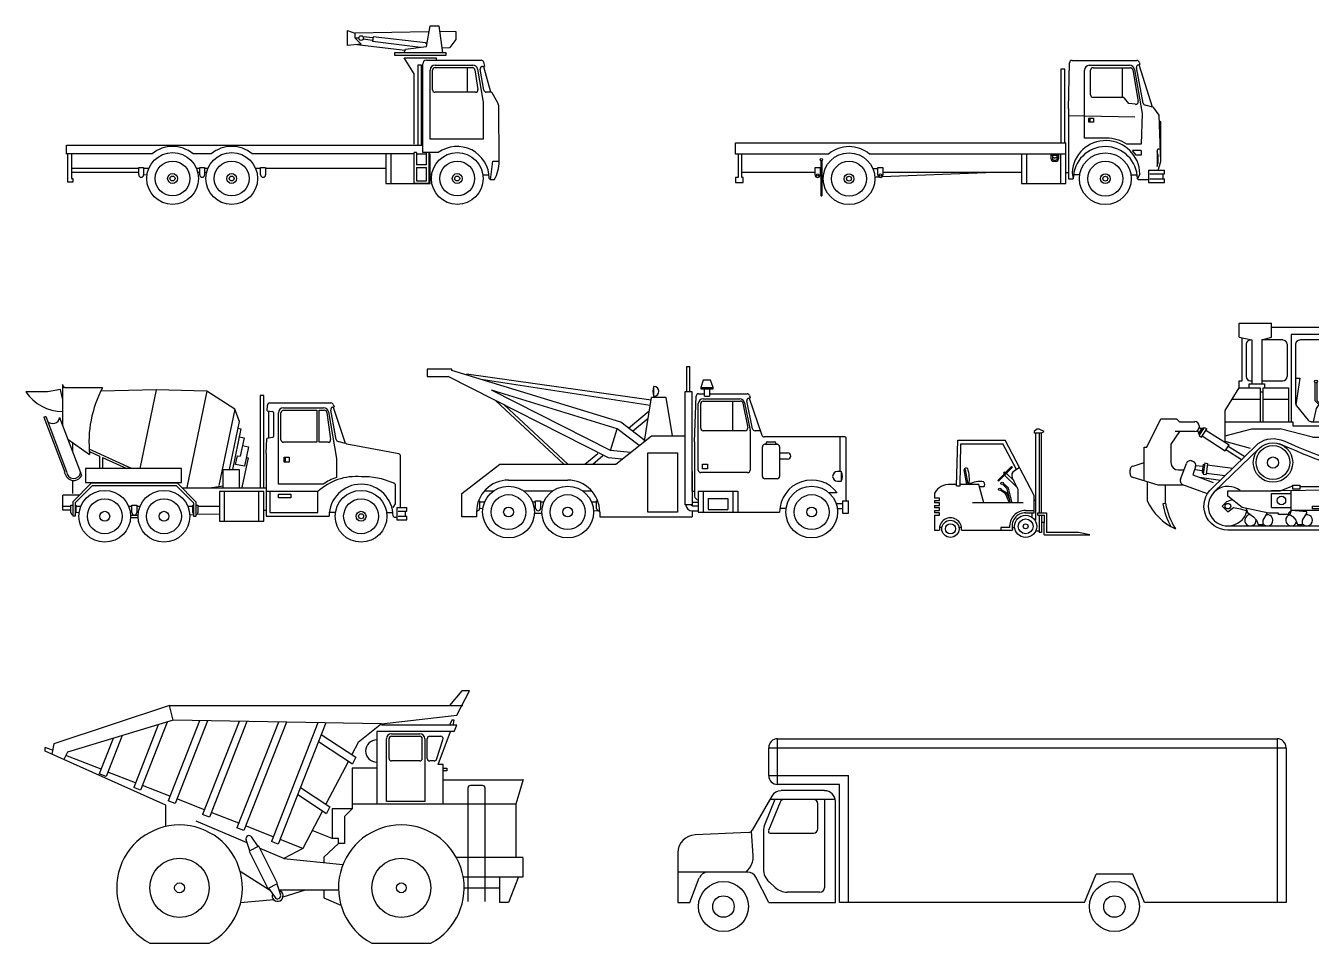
# Model space of a CAD drawing. Header units: millimetres. Extents: x -5138 to 35574, y -20000 to 6964.
# Drawn here: x -5138 to 15726, y -20000 to -5107 of the extents above; entities that cross this region are included whole.
import ezdxf

# ---------------------------------------------------------------- set-up
doc = ezdxf.new("R2010")
doc.units = ezdxf.units.MM

# ---------------------------------------------------------------- blocks, each defined once
blk = doc.blocks.new('xetai13')
at = {"color": 0, "linetype": 'ByBlock'}
for p, q in [((4580, 4100), (4380, 3860)), ((4500, 3700), (4709, 4100)), ((4709, 4100), (4580, 4100)), ((-160, 3860), (-2040, 3240)), ((-160, 3860), (4600, 3860)), ((-103, 3620), (-160, 3860)), ((-103, 3620), (-1820, 3100)), ((-344, 3547), (-743, 2530)), ((-198, 3591), (-631, 2486)), ((326, 3612), (-185, 2311)), ((3280, 3560), (-103, 3620)), ((454, 3610), (-73, 2267)), ((966, 3601), (374, 2092)), ((1094, 3599), (486, 2048)), ((1606, 3590), (932, 1873)), ((1734, 3587), (1044, 1829)), ((2246, 3578), (1491, 1654)), ((2374, 3576), (1603, 1610)), ((3280, 3560), (2900, 3260)), ((3280, 3560), (4500, 3700)), ((4420, 3620), (4380, 3540)), ((4460, 3620), (4420, 3620)), ((4440, 3540), (4460, 3620)), ((-929, 3370), (-1190, 2706)), ((2301, 3390), (2864, 3019)), ((4460, 3440), (3200, 3440)), ((3200, 3440), (3200, 2260)), ((4500, 3540), (3280, 3540)), ((3440, 3400), (3900, 3400)), ((3440, 3360), (3900, 3360)), ((4060, 3360), (4239, 3360)), ((4200, 2900), (4400, 3440)), ((4460, 3440), (4500, 3540)), ((-2180, 3120), (-2180, 3180)), ((-2061, 3133), (-2180, 3180)), ((-2040, 3240), (-2074, 3072)), ((-1076, 3325), (-1302, 2749)), ((2256, 3276), (2808, 2912)), ((2900, 3260), (2797, 3063)), ((3360, 2300), (3360, 3320)), ((3400, 3000), (3400, 3320)), ((3940, 3000), (3940, 3320)), ((3980, 3320), (3980, 2300)), ((4020, 3000), (4020, 3320)), ((4171, 2984), (4275, 3304)), ((-220, 2240), (-2180, 3120)), ((-1820, 3100), (-1878, 2984)), ((-1272, 2824), (-1846, 3049)), ((2741, 2956), (2375, 2257)), ((2864, 3019), (2808, 2912)), ((3900, 2960), (3440, 2960)), ((4134, 2960), (4060, 2960)), ((-1190, 2706), (-1302, 2749)), ((-714, 2605), (-1161, 2780)), ((3200, 2840), (2800, 2840)), ((2800, 2840), (2800, 2180)), ((4280, 2900), (4200, 2900)), ((4280, 2260), (4280, 2900)), ((4280, 2840), (4340, 2840)), ((4340, 2800), (4280, 2800)), ((4340, 2840), (4340, 2800)), ((-631, 2486), (-743, 2530)), ((-155, 2386), (-602, 2561)), ((1963, 2529), (2442, 2213)), ((5580, 2650), (4280, 2650)), ((4680, 2520), (4680, 680)), ((4920, 2560), (4720, 2560)), ((4960, 680), (4960, 2520)), ((5580, 2660), (5460, 2260)), ((-73, 2267), (-185, 2311)), ((403, 2167), (-44, 2342)), ((1919, 2415), (2387, 2106)), ((3980, 2300), (3360, 2300)), ((-220, 1896), (-220, 2240)), ((486, 2048), (374, 2092)), ((962, 1947), (515, 2123)), ((2319, 2150), (2000, 1540)), ((2442, 2213), (2387, 2106)), ((2800, 2180), (2480, 2180)), ((2480, 2180), (2480, 1700)), ((2800, 2180), (2680, 2060)), ((5460, 2260), (2820, 2260)), ((5460, 2260), (5460, 1400)), ((1098, 1629), (271, 1980)), ((1520, 1728), (1073, 1904)), ((2680, 2060), (2680, 1620)), ((1044, 1829), (932, 1873)), ((1141, 1501), (1081, 1679)), ((1278, 1570), (1171, 1725)), ((2000, 1540), (1632, 1684)), ((2480, 1700), (2153, 1833)), ((2580, 1700), (2480, 1700)), ((2580, 1620), (2580, 1700)), ((1289, 1576), (1129, 1496)), ((1129, 1496), (1432, 891)), ((1592, 971), (1289, 1576)), ((1693, 1376), (1307, 1540)), ((1603, 1610), (1491, 1654)), ((2000, 1540), (1693, 1376)), ((2580, 1620), (2340, 1400)), ((2680, 1620), (2580, 1620)), ((1693, 1376), (2653, 1278)), ((2340, 1400), (2340, 1310)), ((4489, 1400), (5580, 1400)), ((5580, 1080), (5580, 1380)), ((1460, 860), (985, 1164)), ((4604, 1080), (5580, 1080)), ((5200, 660), (5200, 1080)), ((5500, 1080), (5340, 660)), ((1432, 891), (1592, 971)), ((1443, 896), (1550, 742)), ((1468, 860), (1460, 860)), ((1580, 965), (1640, 787)), ((2581, 860), (1615, 860)), ((2040, 860), (1678, 749)), ((2340, 860), (2340, 740)), ((4620, 900), (5200, 900)), ((1532, 704), (990, 654)), ((2340, 740), (2620, 617)), ((5340, 660), (5200, 660)), ((-480, 0), (480, 0)), ((3120, 0), (4080, 0))]:
    blk.add_line(p, q, dxfattribs=at)
for centre, radius in [((0, 900), 480), ((3600, 900), 480), ((0, 900), 80), ((3600, 900), 80)]:
    blk.add_circle(centre, radius, dxfattribs=at)
for centre, radius, start, end in [((3440, 3320), 80, 90, 180), ((3440, 3320), 40, 90, 180), ((3900, 3320), 80, 0, 90), ((3900, 3320), 40, 0, 90), ((4060, 3320), 40, 90, 180), ((4239, 3320), 40, 336.5014, 90), ((3200, 3120), 180, 90, 270), ((3440, 3000), 40, 180, 270), ((3900, 3000), 40, 270, 0), ((4060, 3000), 40, 180, 270), ((4134, 3000), 40, 270, 336.5014), ((4720, 2520), 40, 90, 180), ((4920, 2520), 40, 0, 90), ((0, 900), 1020, 298.0725, 241.9275), ((3600, 900), 1020, 298.0725, 241.9275), ((1129, 1696), 51.1, 34.5385, 198.5916), ((1592, 771), 89.4, 159.3884, 73.7417), ((1592, 771), 51.1, 214.5385, 18.5916)]:
    blk.add_arc(centre, radius, start, end, dxfattribs=at)
blk = doc.blocks.new('xetai15')
at = {"color": 0, "linetype": 'ByBlock'}
for p, q in [((1035, 3109), (1035, 3337)), ((1035, 3337), (1561, 3337)), ((1561, 3109), (1561, 3337)), ((1561, 3269), (2635, 3269)), ((1881, 3154), (1881, 1737)), ((2544, 3154), (1881, 3154)), ((2612, 3154), (2612, 1669)), ((2612, 3154), (2635, 3154)), ((2635, 3154), (2635, 3269)), ((1035, 3109), (1241, 3063)), ((1081, 2400), (1081, 3086)), ((1149, 2994), (1149, 2469)), ((1241, 3063), (1241, 2354)), ((1401, 3063), (1561, 3109)), ((1401, 3063), (1401, 2354)), ((1744, 3063), (1401, 3063)), ((1812, 2994), (1812, 2469)), ((1949, 2994), (1949, 2036)), ((2429, 3063), (2018, 3063)), ((2498, 2994), (2498, 1806)), ((3572, 3109), (3458, 3109)), ((3458, 3109), (3458, 2419)), ((3572, 2412), (3572, 3109)), ((4168, 3076), (4326, 3100)), ((4178, 3008), (4168, 3076)), ((4178, 3008), (4337, 3032)), ((4187, 3102), (4300, 3119)), ((4191, 3079), (4187, 3102)), ((4282, 2476), (4201, 3012)), ((4304, 3096), (4300, 3119)), ((4395, 2493), (4314, 3029)), ((4337, 3032), (4326, 3100)), ((3092, 2514), (3252, 2583)), ((3092, 2491), (3092, 2514)), ((3412, 2514), (3252, 2583)), ((3412, 2491), (3412, 2514)), ((4098, 2336), (4121, 2514)), ((4121, 2514), (4258, 2514)), ((4258, 2514), (4275, 2475)), ((1035, 2286), (1035, 2400)), ((1035, 2400), (1081, 2400)), ((1195, 2286), (1195, 2354)), ((1195, 2354), (1446, 2354)), ((1218, 2400), (1241, 2400)), ((1401, 2400), (1744, 2400)), ((1446, 2354), (1446, 2286)), ((1949, 2446), (2018, 2446)), ((2018, 2446), (1955, 2008)), ((2271, 2074), (2271, 2371)), ((2294, 2371), (2294, 2083)), ((2438, 2469), (2392, 2423)), ((2392, 2423), (2392, 2171)), ((2498, 2469), (2438, 2469)), ((2612, 2469), (3778, 2400)), ((3092, 2491), (3412, 2491)), ((3138, 2438), (3138, 2491)), ((3366, 2424), (3366, 2491)), ((3778, 2400), (4224, 2311)), ((3778, 2400), (3778, 913)), ((3904, 2251), (4213, 2298)), ((4212, 2309), (4283, 2320)), ((4212, 2309), (4224, 2218)), ((4260, 2473), (4418, 2497)), ((4283, 2320), (4260, 2473)), ((4455, 2253), (4418, 2497)), ((806, 1920), (1035, 2286)), ((921, 2103), (1378, 2103)), ((1035, 2286), (1378, 2286)), ((1378, 2286), (1378, 1737)), ((1424, 2217), (1378, 2217)), ((1424, 1737), (1424, 2286)), ((1424, 2286), (1835, 2286)), ((1424, 2103), (1835, 2103)), ((1835, 2286), (1835, 1737)), ((2385, 2106), (2284, 1952)), ((2385, 2106), (2498, 2076)), ((2392, 2171), (2498, 2126)), ((2612, 2217), (3778, 2217)), ((2658, 1669), (2658, 2217)), ((3069, 2217), (3229, 2034)), ((3161, 2126), (3115, 2034)), ((3138, 2217), (3252, 2080)), ((3344, 2217), (3298, 2080)), ((3435, 2217), (3435, 2034)), ((3595, 2034), (3595, 2217)), ((3664, 2171), (3778, 2171)), ((3664, 2034), (3664, 2171)), ((3850, 2266), (4025, 2292)), ((3850, 2266), (3864, 2152)), ((3864, 2152), (4039, 2179)), ((3915, 2183), (4222, 2229)), ((4025, 2292), (4028, 2269)), ((4036, 2201), (4039, 2179)), ((4224, 2218), (4455, 2253)), ((4246, 2222), (4370, 1247)), ((4401, 1691), (4319, 2233)), ((4514, 1708), (4432, 2250)), ((806, 1417), (806, 1920)), ((1965, 1992), (2157, 1762)), ((2284, 1952), (2234, 1737)), ((2327, 2018), (2271, 2074)), ((2294, 2083), (2341, 2039)), ((2886, 2057), (2658, 1966)), ((3024, 2057), (2886, 2057)), ((2955, 1943), (3001, 2034)), ((2955, 1829), (2955, 1943)), ((3001, 2034), (3709, 2034)), ((3024, 2034), (3024, 2057)), ((3252, 2080), (3435, 2080)), ((3709, 2034), (3664, 1943)), ((3664, 1943), (3664, 1646)), ((-462, 1326), (-234, 1783)), ((-234, 1783), (18, 1783)), ((18, 1783), (64, 1737)), ((64, 1737), (315, 1737)), ((806, 1737), (1904, 1737)), ((1904, 1737), (1904, 1669)), ((2210, 1737), (2429, 1737)), ((2795, 1600), (2795, 1829)), ((2795, 1829), (2955, 1829)), ((2955, 1829), (2955, 1600)), ((4379, 1687), (4537, 1711)), ((4389, 1619), (4379, 1687)), ((4547, 1643), (4537, 1711)), ((64, 1577), (-74, 1371)), ((315, 1577), (-5, 1577)), ((350, 1587), (389, 1561)), ((377, 1542), (439, 1638)), ((377, 1542), (396, 1530)), ((383, 1647), (426, 1619)), ((384, 1669), (384, 1646)), ((384, 1511), (470, 1645)), ((384, 1511), (422, 1486)), ((422, 1486), (509, 1621)), ((435, 1505), (809, 1265)), ((439, 1638), (458, 1626)), ((470, 1645), (509, 1621)), ((496, 1601), (871, 1362)), ((806, 1510), (1241, 1623)), ((1241, 1623), (1698, 1623)), ((2224, 1486), (1698, 1623)), ((1904, 1669), (2704, 1669)), ((2224, 1486), (2704, 1486)), ((2658, 1486), (2658, 1074)), ((2704, 1486), (2704, 1669)), ((2795, 1646), (2704, 1646)), ((2704, 1531), (3778, 1531)), ((2955, 1600), (2795, 1600)), ((3664, 1646), (2955, 1646)), ((3664, 1531), (3664, 1646)), ((4389, 1619), (4547, 1643)), ((4418, 1578), (4411, 1623)), ((4418, 1578), (4531, 1595)), ((4489, 1262), (4441, 1581)), ((4563, 1231), (4509, 1591)), ((4531, 1595), (4524, 1640)), ((4784, 1417), (4944, 1509)), ((4921, 1440), (5058, 1463)), ((4944, 1509), (5035, 1509)), ((4998, 1453), (5035, 1509)), ((5149, 617), (5058, 1463)), ((-508, 777), (-508, 1326)), ((-508, 1326), (-462, 1326)), ((-74, 1371), (-74, 1074)), ((1366, 1309), (625, 591)), ((1218, 1303), (806, 1417)), ((809, 1265), (871, 1362)), ((821, 1285), (1075, 1122)), ((858, 1342), (1126, 1171)), ((1745, 1358), (1682, 1379)), ((2909, 1280), (2909, 1417)), ((2909, 1417), (3686, 1417)), ((3686, 1074), (2909, 1280)), ((3686, 1417), (3686, 1074)), ((4476, 1293), (4351, 1238)), ((4556, 1053), (4455, 1284)), ((4576, 1063), (4476, 1293)), ((4687, 1285), (4512, 1209)), ((4682, 1306), (4690, 1266)), ((4761, 1097), (4690, 1266)), ((4738, 549), (4784, 1417)), ((4738, 1387), (4784, 1394)), ((4784, 1417), (4921, 1417)), ((4829, 571), (4921, 1440)), ((-688, 1017), (-508, 1074)), ((83, 802), (178, 1060)), ((266, 1100), (288, 1092)), ((450, 1047), (433, 911)), ((450, 1047), (473, 1044)), ((476, 1067), (452, 885)), ((476, 1067), (521, 1061)), ((521, 1061), (498, 880)), ((4369, 1197), (4008, 1039)), ((4433, 1050), (4072, 892)), ((4452, 1008), (4351, 1238)), ((4576, 1063), (4452, 1008)), ((4709, 1221), (4540, 1146)), ((4617, 878), (4574, 1161)), ((-736, 896), (-736, 952)), ((46, 954), (139, 954)), ((328, 1004), (281, 875)), ((281, 875), (613, 752)), ((319, 960), (437, 945)), ((328, 1028), (446, 1013)), ((433, 911), (455, 908)), ((452, 885), (498, 880)), ((501, 902), (808, 863)), ((518, 1038), (934, 985)), ((4017, 1018), (3573, 823)), ((4063, 913), (3635, 726)), ((4072, 892), (4008, 1039)), ((4349, 846), (4329, 701)), ((4601, 846), (4349, 846)), ((4395, 1033), (4395, 846)), ((4552, 846), (4523, 1039)), ((4624, 891), (4601, 846)), ((4669, 891), (4624, 891)), ((4646, 640), (4669, 891)), ((-279, 709), (-687, 830)), ((-457, 762), (-457, 455)), ((139, 709), (-279, 709)), ((-160, 411), (-160, 709)), ((520, 567), (123, 714)), ((392, 834), (733, 790)), ((4036, 636), (1561, 616)), ((1698, 617), (1881, 686)), ((1904, 686), (1881, 686)), ((1904, 640), (1904, 709)), ((1904, 709), (2018, 709)), ((2018, 640), (1904, 640)), ((2018, 709), (2018, 640)), ((2018, 686), (2818, 686)), ((3418, 743), (2812, 625)), ((2818, 686), (2864, 709)), ((2864, 709), (2978, 709)), ((2978, 709), (3001, 731)), ((3001, 731), (3115, 709)), ((3115, 709), (3115, 684)), ((3515, 798), (3415, 754)), ((3461, 650), (3415, 754)), ((3570, 697), (3461, 650)), ((3515, 798), (3557, 796)), ((3557, 796), (3573, 823)), ((3570, 697), (3590, 726)), ((3590, 726), (3635, 726)), ((4329, 701), (4036, 636)), ((829, 434), (761, 366)), ((924, 468), (829, 434)), ((852, 617), (1698, 617)), ((852, 526), (852, 617)), ((1081, 343), (852, 526)), ((1561, 343), (1561, 571)), ((1561, 571), (1881, 571)), ((1881, 297), (1881, 617)), ((4509, 549), (4509, 617)), ((4509, 617), (4738, 617)), ((4646, 549), (4509, 549)), ((5149, 617), (4646, 543)), ((4646, 366), (4646, 543)), ((5241, 343), (5149, 617)), ((-160, 411), (-205, 403)), ((761, 366), (852, 274)), ((852, 274), (944, 343)), ((944, 343), (1058, 320)), ((1058, 320), (1159, 290)), ((1515, 251), (1081, 343)), ((1146, 329), (1169, 263)), ((1169, 263), (1269, 193)), ((1424, 137), (1495, 256)), ((1675, 251), (1515, 251)), ((1561, 343), (1881, 343)), ((1675, 229), (1675, 251)), ((1835, 229), (1675, 229)), ((1881, 297), (1835, 251)), ((1835, 251), (1835, 229)), ((1881, 297), (1858, 229)), ((1858, 229), (1909, 193)), ((2841, 297), (1881, 297)), ((2132, 274), (1881, 297)), ((4624, 297), (1881, 297)), ((2064, 137), (2132, 251)), ((2132, 251), (2132, 274)), ((2224, 320), (2224, 366)), ((2224, 366), (2864, 366)), ((2864, 320), (2224, 320)), ((2498, 274), (2749, 297)), ((2498, 251), (2498, 274)), ((2566, 137), (2498, 251)), ((2772, 229), (2721, 193)), ((2749, 297), (2772, 229)), ((2909, 251), (2841, 297)), ((2864, 366), (2864, 320)), ((2978, 251), (2909, 251)), ((3001, 274), (2978, 251)), ((3046, 274), (3001, 274)), ((3064, 297), (3046, 274)), ((3092, 274), (3182, 282)), ((3092, 251), (3092, 274)), ((3161, 137), (3092, 251)), ((3184, 274), (3179, 297)), ((3549, 274), (3184, 274)), ((3416, 263), (3316, 193)), ((3419, 274), (3416, 263)), ((3568, 297), (3549, 274)), ((4532, 297), (4532, 366)), ((4532, 366), (4646, 366)), ((5195, 343), (4624, 297)), ((4738, 267), (4738, 297)), ((5195, 114), (4738, 267)), ((5332, 137), (5195, 343)), ((5195, 343), (5241, 343)), ((852, 46), (3732, 46)), ((1269, 193), (1314, 139)), ((1314, 139), (1341, 69)), ((1341, 69), (1424, 69)), ((1424, 69), (1424, 137)), ((1909, 193), (1954, 139)), ((1954, 139), (1981, 69)), ((1981, 69), (2064, 69)), ((2064, 69), (2064, 137)), ((2566, 69), (2566, 137)), ((2649, 69), (2566, 69)), ((2676, 139), (2649, 69)), ((2721, 193), (2676, 139)), ((3161, 69), (3161, 137)), ((3244, 69), (3161, 69)), ((3270, 139), (3244, 69)), ((3316, 193), (3270, 139)), ((5195, 114), (5332, 137)), ((5241, 69), (5195, 114)), ((5401, 69), (5241, 69)), ((5401, 69), (5332, 137))]:
    blk.add_line(p, q, dxfattribs=at)
for points in [[(3709, -22, 0.000119), (852, -23, -0.698812), (601, 662), (1303, 1343, -0.293467), (1711, 1441), (1774, 1421, 0.049894), (3565, 810)], [(3739, 771, 0.000376), (3753, 768), (3848, 736, -0.124884), (4011, 636, 0.000119)], [(4115, 297, -0.379984), (3709, -22, 0.000119)]]:
    blk.add_lwpolyline(points, format="xyb", dxfattribs=at)
for centre, radius in [((2281, 2390), 22.9), ((4347, 2426), 38.5), ((1584, 1074), 320), ((1584, 1074), 274), ((1584, 1074), 91.4), ((3504, 731), 45.7), ((1721, 457), 68.6), ((852, 366), 45.7)]:
    blk.add_circle(centre, radius, dxfattribs=at)
for centre, radius, start, end in [((1218, 2994), 68.6, 90, 180), ((1744, 2994), 68.6, 0, 90), ((2018, 2994), 68.6, 90, 180), ((2429, 2994), 68.6, 0, 90), ((1218, 2469), 68.6, 180, 270), ((1744, 2469), 68.6, 270, 0), ((3910, 2217), 34.3, 98.6175, 188.6175), ((3910, 2217), 34.3, 188.6175, 278.6175), ((2018, 2036), 68.6, 180, 219.8056), ((315, 1669), 68.6, 0, 90), ((2210, 1806), 68.6, 219.8056, 270), ((2429, 1806), 68.6, 270, 0), ((315, 1646), 68.6, 270, 0), ((5723, 10068), 9575, 245.4573, 256.2437), ((4750, 1319), 68.6, 99.4623, 191.3099), ((46, 1074), 120, 180, 270), ((243, 1036), 68.6, 69.6236, 159.6236), ((264, 1028), 68.6, 339.6236, 69.6236), ((-668, 952), 68.6, 107.4689, 180), ((-668, 896), 68.6, 180, 253.398), ((147, 779), 68.6, 159.6236, 249.6236), ((852, 366), 320, 51.7868, 345.2401), ((358, 817), 892, 203.9472, 246.3479), ((1007, 629), 1233, 190.5374, 208.6768), ((1007, 629), 1187, 190.5374, 211.9636), ((1218, 137), 91.4, 89.7296, 5.1808), ((1492, 137), 91.4, 221.4096, 99.0611), ((1881, 137), 91.4, 102.2825, 340.1164), ((2132, 137), 91.4, 221.4096, 99.0611), ((2498, 137), 91.4, 80.9389, 318.5904), ((2772, 137), 91.4, 174.8192, 90.2704), ((3092, 137), 91.4, 80.9389, 318.5904), ((3366, 137), 91.4, 174.8192, 90.2704), ((3732, 366), 320, 196.6015, 347.6281)]:
    blk.add_arc(centre, radius, start, end, dxfattribs=at)
blk = doc.blocks.new('xetai12')
at = {"color": 0, "linetype": 'ByBlock'}
for p, q in [((-860, 1720), (-900, 1680)), ((-900, 1680), (-900, 1660)), ((-820, 1720), (-860, 1720)), ((-740, 1680), (-820, 1720)), ((-780, 1660), (-740, 1680)), ((-2164, 800), (-2140, 1540)), ((-2140, 1540), (-1374, 1540)), ((-2103, 800), (-2091, 1480)), ((-2091, 1480), (-1410, 1480)), ((-1190, 1062), (-1410, 1480)), ((-900, 640), (-1374, 1540)), ((-900, 1660), (-780, 1660)), ((-880, 1660), (-880, 240)), ((-820, 1660), (-820, 360)), ((-780, 360), (-780, 1660)), ((-2040, 1060), (-2000, 820)), ((-2020, 1063), (-1980, 823)), ((-1493, 887), (-1267, 1113)), ((-1253, 1099), (-1479, 873)), ((-1267, 1113), (-1253, 1099)), ((-1139, 1093), (-1228, 1038)), ((-1479, 873), (-1493, 887)), ((-1380, 972), (-1172, 763)), ((-1228, 877), (-1352, 1000)), ((-1160, 740), (-1257, 934)), ((-2520, 680), (-2520, 600)), ((-2160, 820), (-2260, 820)), ((-2164, 800), (-2103, 800)), ((-1800, 820), (-2099, 820)), ((-1720, 520), (-1800, 820)), ((-1720, 780), (-1780, 780)), ((-1364, 667), (-1445, 725)), ((-1347, 680), (-1437, 734)), ((-1338, 750), (-1409, 821)), ((-1320, 760), (-1399, 828)), ((-1304, 520), (-1364, 667)), ((-1298, 568), (-1347, 680)), ((-1288, 520), (-1338, 750)), ((-1260, 520), (-1320, 760)), ((-1160, 520), (-1160, 740)), ((-900, 360), (-900, 640)), ((-2440, 600), (-2520, 600)), ((-2520, 560), (-2440, 560)), ((-2520, 560), (-2520, 520)), ((-2440, 520), (-2520, 520)), ((-2520, 480), (-2440, 480)), ((-2520, 480), (-2520, 440)), ((-2440, 440), (-2520, 440)), ((-2440, 560), (-2440, 600)), ((-2440, 480), (-2440, 520)), ((-2440, 400), (-2440, 440)), ((-1080, 520), (-1900, 520)), ((-880, 560), (-900, 560)), ((-2520, 400), (-2440, 400)), ((-2520, 400), (-2520, 360)), ((-2440, 360), (-2520, 360)), ((-2520, 320), (-2440, 320)), ((-2520, 320), (-2520, 80)), ((-2440, 320), (-2440, 360)), ((-1040, 400), (-900, 400)), ((-1040, 360), (-900, 360)), ((-940, 360), (-940, 300)), ((-840, 360), (-700, 360)), ((-840, 320), (-840, 360)), ((-840, 320), (-740, 320)), ((-820, 320), (-820, 40)), ((-780, 320), (-780, 40)), ((-740, 320), (-740, 200)), ((-700, 360), (-700, 40)), ((-2520, 80), (-2439, 80)), ((-2399, 120), (-2439, 120)), ((-2081, 120), (-2121, 120)), ((-2081, 80), (-1252, 80)), ((-1299, 120), (-1440, 120)), ((-1440, 120), (-1440, 80)), ((-1251, 120), (-1220, 120)), ((-820, 60), (-860, 60)), ((-780, 40), (-820, 40)), ((-740, 200), (-780, 200)), ((-740, 0), (-740, 200)), ((-740, 0), (0, 0)), ((-180, 40), (-700, 40)), ((0, 0), (-180, 40))]:
    blk.add_line(p, q, dxfattribs=at)
for centre, radius in [((-1420, 840), 20), ((-1459, 742), 20), ((-2260, 100), 140), ((-1040, 140), 180), ((-1040, 140), 120), ((-2260, 100), 82.5), ((-1040, 140), 40)]:
    blk.add_circle(centre, radius, dxfattribs=at)
for centre, radius, start, end in [((-2000, 1040), 44.7, 63.4349, 153.4349), ((-2490, 910), 538, 350.3625, 18.4349), ((-1790, 540), 328, 77.6609, 121.2637), ((-1750, 820), 50, 306.8699, 53.1301), ((-1380, 1000), 20, 45, 225), ((-1185, 970), 80, 122.0054, 206.5651), ((-2278, 542), 278, 86.237, 150.3645), ((-2260, 100), 180, 353.6206, 186.3794), ((-1040, 140), 260, 90, 184.4117), ((-1040, 140), 220, 90, 195.8266)]:
    blk.add_arc(centre, radius, start, end, dxfattribs=at)
blk = doc.blocks.new('xetai11')
at = {"color": 0, "linetype": 'ByBlock'}
for p, q in [((-909, 2740), (-1309, 2740)), ((-909, 2720), (-909, 2740)), ((1831, 1880), (-909, 2720)), ((2901, 2780), (2951, 2780)), ((2901, 2780), (2901, 2370)), ((2951, 2370), (2951, 2780)), ((-1309, 2620), (-969, 2620)), ((1631, 1300), (-969, 2620)), ((2324, 2235), (-674, 2659)), ((2310, 2150), (-431, 2573)), ((3171, 2560), (3131, 2440)), ((3291, 2560), (3171, 2560)), ((3331, 2440), (3291, 2560)), ((1665, 1417), (-265, 2397)), ((1775, 1771), (-265, 2397)), ((2371, 2300), (2371, 2460)), ((2871, 2370), (2871, 540)), ((2991, 2370), (2871, 2370)), ((2991, 760), (2991, 2370)), ((3031, 1560), (3056, 2301)), ((3096, 2340), (3191, 2340)), ((3131, 2440), (3331, 2440)), ((3131, 2440), (3131, 2420)), ((3131, 2420), (3331, 2420)), ((3191, 2300), (3191, 2420)), ((3191, 2300), (3271, 2300)), ((3271, 2420), (3271, 2300)), ((3271, 2340), (3882, 2340)), ((3331, 2420), (3331, 2440)), ((3920, 2312), (3932, 2276)), ((-203, 2231), (911, 1200)), ((971, 1200), (-59, 2158)), ((2216, 1569), (2331, 2280)), ((2571, 2280), (2331, 2280)), ((2671, 1660), (2571, 2280)), ((3091, 1100), (3091, 2180)), ((3131, 1780), (3131, 2180)), ((3171, 2260), (3763, 2260)), ((3171, 2220), (3777, 2220)), ((3651, 1740), (3651, 2220)), ((3816, 2186), (3892, 1787)), ((3842, 2193), (3930, 1747)), ((3972, 1772), (3878, 2223)), ((3907, 2269), (3932, 2276)), ((3915, 2271), (4122, 1667)), ((2228, 1578), (1831, 1880)), ((1958, 1783), (2296, 2061)), ((2024, 1733), (2276, 1942)), ((1665, 1417), (1775, 1771)), ((2131, 1501), (1775, 1771)), ((3853, 1740), (3171, 1740)), ((3931, 1739), (3931, 1100)), ((4097, 1740), (4011, 1740)), ((1751, 1200), (2331, 1660)), ((2331, 1660), (2871, 1660)), ((3031, 1560), (3031, 680)), ((4131, 1000), (4131, 1480)), ((5471, 1640), (4160, 1640)), ((4171, 1520), (4371, 1520)), ((4191, 1520), (4191, 1540)), ((4211, 1560), (4331, 1560)), ((4351, 1540), (4351, 1520)), ((4411, 1480), (4411, 1000)), ((5391, 1080), (5391, 1640)), ((5491, 600), (5491, 1620)), ((1251, 1200), (1461, 1373)), ((1377, 1200), (1543, 1337)), ((1852, 1280), (1631, 1300)), ((1988, 1388), (1665, 1417)), ((2271, 420), (2271, 1380)), ((2271, 1380), (2751, 1380)), ((2751, 1380), (2751, 420)), ((4411, 1380), (4541, 1380)), ((4541, 1280), (4411, 1280)), ((-749, 720), (-129, 1200)), ((-129, 1200), (1751, 1200)), ((2991, 1080), (2991, 540)), ((3891, 1060), (3131, 1060)), ((3161, 1120), (3161, 1200)), ((3161, 1200), (3241, 1200)), ((3241, 1120), (3161, 1120)), ((3241, 1200), (3241, 1120)), ((5411, 1080), (5351, 1080)), ((5411, 1080), (5411, 920)), ((11, 940), (971, 940)), ((4371, 960), (4171, 960)), ((5351, 920), (5411, 920)), ((-749, 340), (-749, 720)), ((-236, 760), (-383, 760)), ((724, 760), (257, 760)), ((1364, 760), (1217, 760)), ((2992, 760), (3031, 760)), ((3091, 760), (3091, 420)), ((3091, 760), (3731, 760)), ((3171, 760), (3171, 420)), ((3251, 640), (3571, 640)), ((3251, 640), (3251, 460)), ((3571, 640), (3571, 460)), ((3651, 760), (3651, 420)), ((3731, 760), (3731, 420)), ((5203, 740), (5333, 740)), ((-509, 420), (-509, 340)), ((-477, 600), (-459, 600)), ((-459, 600), (-459, 480)), ((-378, 580), (-459, 580)), ((-406, 473), (-459, 480)), ((451, 580), (399, 580)), ((451, 600), (531, 600)), ((451, 480), (451, 600)), ((531, 600), (531, 480)), ((582, 580), (531, 580)), ((1441, 580), (1359, 580)), ((1441, 580), (1359, 580)), ((1390, 441), (1457, 447)), ((1441, 480), (1441, 600)), ((1441, 600), (1459, 600)), ((1491, 420), (1491, 340)), ((2751, 420), (2271, 420)), ((2991, 540), (2871, 540)), ((2991, 520), (2971, 540)), ((2991, 580), (3091, 580)), ((2991, 520), (3091, 520)), ((2991, 440), (3091, 440)), ((2991, 440), (2991, 340)), ((3091, 420), (4411, 420)), ((3251, 460), (3571, 460)), ((4515, 480), (4414, 480)), ((5327, 560), (5431, 560)), ((5347, 480), (5431, 480)), ((5431, 600), (5431, 400)), ((5431, 600), (5531, 600)), ((5531, 400), (5531, 600)), ((-509, 340), (-749, 340)), ((430, 400), (551, 400)), ((1491, 340), (2991, 340)), ((5431, 400), (5531, 400))]:
    blk.add_line(p, q, dxfattribs=at)
for centre, radius in [((11, 420), 420), ((971, 420), 420), ((4931, 420), 420), ((11, 420), 283), ((971, 420), 283), ((4931, 420), 283), ((11, 420), 80), ((971, 420), 80), ((4931, 420), 80)]:
    blk.add_circle(centre, radius, dxfattribs=at)
for centre, radius, start, end in [((2521, 2380), 170, 151.9275, 208.0725), ((2371, 2380), 80, 270, 90), ((3096, 2300), 40, 90, 178.0234), ((3882, 2300), 40, 18.0042, 90), ((3171, 2180), 80, 90, 180), ((3171, 2180), 40, 90, 180), ((3763, 2180), 80, 9.6888, 90), ((3777, 2180), 40, 8.8807, 90), ((3917, 2231), 40, 104.7436, 190.6197), ((3171, 1780), 40, 180, 270), ((3853, 1780), 40, 270, 10.796), ((3891, 1739), 40, 0, 11.1368), ((4011, 1780), 40, 191.8164, 270), ((4160, 1680), 40, 198.9123, 270), ((4171, 1480), 40, 90, 180), ((4211, 1540), 20, 90, 180), ((4331, 1540), 20, 0, 90), ((4371, 1480), 40, 0, 90), ((5471, 1620), 20, 0, 90), ((4541, 1330), 50, 270, 90), ((3131, 1100), 40, 180, 270), ((3891, 1100), 40, 270, 0), ((5351, 1000), 80, 90, 270), ((5261, 1000), 170, 331.9275, 28.0725), ((11, 420), 520, 90, 180), ((971, 420), 520, 0, 90), ((4171, 1000), 40, 180, 270), ((4371, 1000), 40, 270, 0), ((4931, 420), 520, 36.9127, 180), ((3091, 680), 60, 180, 270), ((-499, 480), 40, 256.1588, 0), ((491, 480), 40, 180, 0), ((1481, 480), 40, 180, 283.8412), ((2991, 540), 100, 180, 270)]:
    blk.add_arc(centre, radius, start, end, dxfattribs=at)
blk = doc.blocks.new('xetai10')
at = {"color": 0, "linetype": 'ByBlock'}
for p, q in [((5221, 2808), (5221, 2688)), ((-696, 2556), (-696, 1894)), ((-664, 2507), (-696, 2556)), ((-48, 2507), (-664, 2507)), ((-939, 2442), (-1295, 2442)), ((-728, 2475), (-939, 2442)), ((-696, 2329), (-728, 2475)), ((823, 2471), (-76, 2452)), ((823, 2471), (558, 1195)), ((1646, 2449), (823, 2471)), ((1646, 2449), (1321, 887)), ((2098, 2157), (1646, 2449)), ((2568, 2380), (2508, 2380)), ((2508, 2380), (2508, 880)), ((2568, 880), (2568, 2380)), ((2098, 2157), (1841, 919)), ((2173, 1959), (2098, 2157)), ((2625, 2130), (2627, 2221)), ((2625, 2130), (2710, 2122)), ((2643, 2128), (2643, 1685)), ((2667, 2260), (3659, 2260)), ((2728, 2102), (2728, 1717)), ((2808, 940), (2808, 2100)), ((2848, 1660), (2848, 2100)), ((2888, 2180), (3540, 2180)), ((2888, 2140), (3428, 2140)), ((3428, 2140), (3428, 1620)), ((3468, 2140), (3554, 2140)), ((3468, 1620), (3468, 2140)), ((3593, 2106), (3653, 1668)), ((3619, 2113), (3748, 1360)), ((3743, 1665), (3655, 2143)), ((3684, 2189), (3709, 2196)), ((3692, 2191), (3887, 1605)), ((3697, 2232), (3709, 2196)), ((-971, 2037), (-1004, 2021)), ((-1002, 2026), (-661, 1135)), ((-971, 2037), (-631, 1146)), ((-745, 2021), (-404, 1130)), ((2011, 1179), (2173, 1959)), ((2197, 1838), (2060, 1179)), ((2150, 1848), (2197, 1838)), ((2171, 1711), (2250, 1695)), ((2250, 1695), (2188, 1393)), ((2608, 1440), (2619, 1681)), ((2711, 1697), (2619, 1681)), ((-610, 1669), (-259, 1422)), ((-534, 1600), (-534, 1469)), ((423, 1195), (-266, 1511)), ((-259, 1470), (-97, 1396)), ((2224, 1568), (2319, 1548)), ((2319, 1548), (2253, 1231)), ((3428, 1620), (2888, 1620)), ((3614, 1620), (3468, 1620)), ((3897, 1603), (3773, 1634)), ((4762, 1432), (3916, 1592)), ((-97, 1396), (-97, 1195)), ((-48, 1374), (345, 1195)), ((-48, 1374), (-48, 1195)), ((2110, 1260), (2140, 1403)), ((2253, 1231), (2110, 1260)), ((2140, 1403), (2188, 1393)), ((2314, 1367), (2215, 887)), ((2283, 1374), (2314, 1367)), ((2608, 1440), (2608, 420)), ((2898, 1380), (2978, 1380)), ((2898, 1300), (2898, 1380)), ((2978, 1300), (2898, 1300)), ((2918, 1380), (2918, 1300)), ((2978, 1380), (2978, 1300)), ((3748, 1360), (3748, 1049)), ((4788, 560), (4788, 1395)), ((-628, 1052), (-664, 1130)), ((-386, 1082), (-404, 1130)), ((-323, 1195), (-323, 968)), ((1232, 1195), (-323, 1195)), ((1232, 968), (1232, 1195)), ((1912, 1179), (2171, 1179)), ((1912, 887), (1912, 1179)), ((2171, 1179), (2171, 887)), ((-534, 1001), (-534, 790)), ((-532, 656), (-228, 960)), ((-492, 640), (-212, 920)), ((-323, 968), (1232, 968)), ((-228, 960), (1164, 960)), ((-212, 920), (1148, 920)), ((1428, 640), (1148, 920)), ((1468, 656), (1164, 960)), ((1248, 880), (2608, 880)), ((1912, 911), (1727, 880)), ((3533, 940), (2808, 940)), ((4708, 620), (4708, 918)), ((-428, 760), (-692, 760)), ((-692, 520), (-692, 760)), ((-532, 656), (-532, 420)), ((-492, 640), (-492, 420)), ((1428, 640), (1428, 420)), ((1468, 656), (1468, 420)), ((1848, 820), (1848, 340)), ((2568, 820), (1848, 820)), ((1928, 820), (1928, 340)), ((2488, 340), (2488, 820)), ((2568, 340), (2568, 820)), ((3448, 820), (2608, 820)), ((2668, 820), (2668, 480)), ((2808, 720), (2808, 780)), ((2808, 780), (3008, 780)), ((3008, 720), (2808, 720)), ((3008, 780), (3008, 720)), ((3448, 480), (3448, 820)), ((-562, 580), (-692, 580)), ((-562, 520), (-692, 520)), ((-562, 600), (-532, 600)), ((-562, 480), (-562, 600)), ((-492, 420), (-532, 420)), ((-492, 600), (-482, 600)), ((-482, 600), (-482, 480)), ((-400, 580), (-482, 580)), ((-429, 473), (-482, 480)), ((428, 580), (376, 580)), ((408, 440), (528, 440)), ((428, 480), (428, 600)), ((428, 600), (508, 600)), ((508, 600), (508, 480)), ((560, 580), (508, 580)), ((1418, 580), (1336, 580)), ((1418, 580), (1336, 580)), ((1367, 441), (1435, 447)), ((1418, 600), (1428, 600)), ((1418, 480), (1418, 600)), ((1428, 420), (1468, 420)), ((1468, 600), (1498, 600)), ((1488, 453), (1848, 461)), ((1498, 600), (1498, 480)), ((1848, 580), (1498, 580)), ((2568, 520), (2608, 520)), ((2608, 420), (3628, 420)), ((2668, 480), (3448, 480)), ((3732, 480), (3631, 480)), ((4564, 480), (4665, 480)), ((4668, 560), (4708, 620)), ((4688, 400), (4668, 420)), ((4728, 560), (4888, 560)), ((4728, 560), (4728, 360)), ((4748, 500), (4888, 500)), ((4748, 420), (4888, 420)), ((4868, 420), (4868, 500)), ((4888, 500), (4888, 560)), ((4888, 360), (4888, 420)), ((408, 400), (528, 400)), ((1848, 340), (2568, 340)), ((4728, 400), (4688, 400)), ((4728, 360), (4888, 360))]:
    blk.add_line(p, q, dxfattribs=at)
for centre, radius in [((-12, 420), 420), ((948, 420), 420), ((4148, 420), 420), ((-12, 420), 283), ((948, 420), 283), ((4148, 420), 283), ((-12, 420), 80), ((948, 420), 80), ((4148, 420), 80), ((4148, 420), 40)]:
    blk.add_circle(centre, radius, dxfattribs=at)
for centre, radius, start, end in [((1617, 1621), 1886, 151.9771, 186.0616), ((-688, 2849), 731, 213.837, 269.3769), ((2667, 2220), 40, 90, 178.4926), ((2708, 2102), 20, 0, 84.2894), ((2888, 2100), 80, 90, 180), ((2888, 2100), 40, 90, 180), ((3540, 2100), 80, 9.6888, 90), ((3554, 2100), 40, 8.8807, 90), ((3694, 2151), 40, 104.7436, 190.6197), ((3659, 2220), 40, 18.0042, 90), ((-857, 2038), 114, 221.4824, 351.5157), ((2708, 1717), 20, 279.8658, 0), ((2888, 1660), 40, 180, 270), ((3614, 1660), 40, 270, 11.2813), ((3783, 1672), 40, 190.6197, 255.9638), ((3888, 1564), 40, 45, 75.9638), ((4748, 1395), 40, 0, 69.4338), ((-517, 1147), 114, 180.3131, 351.5157), ((-517, 1147), 146, 220.6271, 333.6287), ((4063, 166), 898, 84.5836, 133.2657), ((4063, 166), 938, 109.6462, 124.402), ((4198, -81), 1142, 65.7068, 92.5221), ((4148, 420), 520, 0, 180), ((4668, 918), 40, 0, 90), ((-522, 480), 40, 180, 255.5225), ((-522, 480), 40, 318.5904, 0), ((468, 480), 40, 180, 0), ((1458, 480), 40, 180, 221.4096), ((1458, 480), 40, 284.4775, 0)]:
    blk.add_arc(centre, radius, start, end, dxfattribs=at)
blk = doc.blocks.new('xetai6')
at = {"color": 0, "linetype": 'ByBlock'}
for p, q in [((3553, 1560), (3572, 2301)), ((3612, 2340), (4664, 2340)), ((4702, 2312), (4714, 2276)), ((3493, 2200), (3433, 2200)), ((3433, 2200), (3433, 1000)), ((3493, 1000), (3493, 2200)), ((3813, 1080), (3813, 2180)), ((3893, 2260), (4545, 2260)), ((3913, 1780), (3913, 2180)), ((3953, 2220), (4559, 2220)), ((4434, 1740), (4434, 2220)), ((4598, 2186), (4685, 1672)), ((4624, 2193), (4753, 1480)), ((4768, 1645), (4660, 2223)), ((4689, 2269), (4714, 2276)), ((4697, 2272), (4911, 1585)), ((4434, 1740), (3953, 1740)), ((4533, 1640), (4465, 1725)), ((3553, 1560), (3553, 420)), ((4640, 1627), (4533, 1640)), ((4753, 1480), (4733, 980)), ((4922, 1583), (4798, 1614)), ((5028, 1452), (4941, 1572)), ((4633, 1420), (3550, 1439)), ((3883, 1340), (3883, 1400)), ((3883, 1400), (3963, 1400)), ((3963, 1340), (3883, 1340)), ((3903, 1400), (3903, 1340)), ((3963, 1400), (3963, 1340)), ((5053, 700), (5028, 1452)), ((5053, 1340), (5031, 1353)), ((5053, 700), (5053, 1340)), ((4173, 1080), (3813, 1080)), ((-1847, 820), (-1847, 1000)), ((-1847, 1000), (3513, 1000)), ((3513, 340), (3513, 1000)), ((4733, 980), (4503, 980)), ((4653, 800), (4593, 880)), ((4733, 880), (4593, 880)), ((4733, 880), (4733, 800)), ((4993, 880), (4993, 620)), ((5033, 900), (5013, 900)), ((-339, 820), (-1847, 820)), ((-1807, 820), (-1807, 440)), ((-1747, 440), (-1747, 820)), ((-467, 710), (-467, 140)), ((-447, 710), (-447, 140)), ((3513, 820), (325, 820)), ((2793, 820), (2793, 340)), ((2873, 820), (2873, 340)), ((3273, 740), (3273, 820)), ((3273, 800), (3393, 800)), ((3293, 780), (3293, 740)), ((3353, 700), (3313, 700)), ((3373, 780), (3373, 740)), ((3393, 820), (3393, 740)), ((3433, 340), (3433, 820)), ((4733, 800), (4653, 800)), ((5013, 560), (5053, 700)), ((-1847, 440), (-1847, 360)), ((-1807, 440), (-1847, 440)), ((-557, 520), (-1747, 520)), ((-1727, 440), (-1747, 440)), ((-1727, 360), (-1727, 440)), ((-557, 480), (-557, 600)), ((-557, 600), (-477, 600)), ((-477, 600), (-477, 480)), ((-467, 479), (-477, 480)), ((-424, 473), (-447, 476)), ((463, 580), (381, 580)), ((412, 450), (475, 452)), ((463, 600), (543, 600)), ((463, 480), (463, 600)), ((532, 453), (2213, 520)), ((543, 600), (543, 480)), ((2793, 520), (543, 520)), ((3513, 520), (3553, 520)), ((3553, 420), (3633, 420)), ((3613, 520), (3633, 420)), ((3737, 480), (3636, 480)), ((4568, 480), (4670, 480)), ((4713, 500), (4673, 420)), ((4693, 400), (4673, 420)), ((4853, 560), (4853, 360)), ((4853, 560), (5113, 560)), ((4873, 500), (5113, 500)), ((4873, 420), (5113, 420)), ((5093, 420), (5093, 500)), ((5113, 500), (5113, 560)), ((5113, 360), (5113, 420)), ((-1847, 360), (-1727, 360)), ((2793, 340), (3513, 340)), ((4853, 400), (4693, 400)), ((4853, 360), (5113, 360)), ((-467, 140), (-447, 140))]:
    blk.add_line(p, q, dxfattribs=at)
blk.add_lwpolyline([(3333, 800, 0.051099), (3317, 798, 0.064948), (3305, 794, 0.104203), (3295, 787, 0.174705), (3293, 780, 0.174705), (3295, 773, 0.104203), (3305, 766, 0.064948), (3317, 762, 0.051099), (3333, 760, 0.051099), (3349, 762, 0.064948), (3361, 766, 0.104203), (3370, 773, 0.174705), (3373, 780, 0.174705), (3370, 787, 0.104203), (3361, 794, 0.064948), (3349, 798, 0.051099)], format="xyb", close=True, dxfattribs=at)
blk.add_lwpolyline([(3293, 740, 0.174705), (3295, 733, 0.104203), (3305, 726, 0.064948), (3317, 722, 0.051099), (3333, 720, 0.051099), (3349, 722, 0.064948), (3361, 726, 0.104203), (3370, 733, 0.174705), (3373, 740, 0.174705)], format="xyb", dxfattribs=at)
for centre, radius in [((-7, 420), 420), ((4153, 420), 420), ((-457, 730), 20), ((-7, 420), 283), ((4153, 420), 283), ((-517, 480), 20), ((-7, 420), 80), ((-7, 420), 40), ((503, 480), 20), ((4153, 420), 80), ((4153, 420), 40)]:
    blk.add_circle(centre, radius, dxfattribs=at)
for centre, radius, start, end in [((3612, 2300), 40, 90, 178.4926), ((4664, 2300), 40, 18.0042, 90), ((3893, 2180), 80, 90, 180), ((3953, 2180), 40, 90, 180), ((4545, 2180), 80, 9.6888, 90), ((4559, 2180), 40, 8.8807, 90), ((4699, 2231), 40, 104.7436, 190.6197), ((3953, 1780), 40, 180, 270), ((4434, 1700), 40, 38.6598, 90), ((4645, 1666), 40, 262.875, 8.8807), ((4807, 1653), 40, 190.6197, 255.9638), ((4912, 1544), 40, 45, 75.9638), ((4153, 420), 660, 58.0051, 88.2643), ((-7, 420), 520, 50.2849, 129.7151), ((4162, 487), 551, 1.3047, 176.612), ((4153, 420), 520, 0, 180), ((5013, 880), 20, 90, 180), ((4643, 740), 370, 341.0754, 18.9246), ((3313, 740), 40, 180, 270), ((3353, 740), 40, 270, 0), ((-517, 480), 40, 180, 0), ((503, 480), 40, 180, 0)]:
    blk.add_arc(centre, radius, start, end, dxfattribs=at)
blk = doc.blocks.new('xetai7')
at = {"color": 0, "linetype": 'ByBlock'}
for p, q in [((2850, 2581), (2850, 2821)), ((2850, 2821), (2970, 2780)), ((4172, 2800), (2970, 2780)), ((2970, 2780), (2970, 2701)), ((3262, 2701), (3102, 2720)), ((3264, 2721), (3255, 2642)), ((4115, 2620), (3264, 2721)), ((4130, 2560), (4190, 2900)), ((4190, 2900), (4330, 2900)), ((4330, 2900), (4390, 2460)), ((4608, 2807), (4343, 2803)), ((4608, 2807), (4608, 2677)), ((3070, 2601), (2850, 2581)), ((2970, 2701), (3033, 2701)), ((2970, 2701), (3070, 2601)), ((3000, 2595), (3785, 2504)), ((3257, 2662), (3103, 2680)), ((4034, 2549), (3255, 2642)), ((3770, 2460), (3790, 2520)), ((3790, 2520), (4130, 2560)), ((4112, 2620), (4130, 2620)), ((4375, 2540), (4512, 2546)), ((4608, 2677), (4512, 2546)), ((4450, 2460), (3610, 2460)), ((3610, 2460), (3610, 2420)), ((3610, 2420), (4450, 2420)), ((3930, 2120), (3770, 2380)), ((3770, 2380), (4290, 2380)), ((4130, 2340), (5021, 2340)), ((4290, 2380), (4290, 2340)), ((4450, 2420), (4450, 2460)), ((5059, 2312), (5074, 2240)), ((3930, 980), (3930, 2120)), ((3990, 2260), (3990, 960)), ((4050, 2260), (3990, 2260)), ((4050, 960), (4050, 2260)), ((4070, 840), (4070, 2280)), ((4190, 1060), (4190, 2180)), ((4230, 1860), (4230, 2180)), ((4270, 2260), (4882, 2260)), ((4270, 2220), (4876, 2220)), ((4790, 2220), (4790, 1820)), ((4915, 2186), (4965, 1867)), ((4961, 2193), (5050, 1660)), ((5064, 1853), (5002, 2193)), ((5042, 2240), (5074, 2240)), ((5059, 2240), (5168, 1825)), ((4926, 1820), (4270, 1820)), ((5179, 1823), (5099, 1820)), ((5290, 1646), (5198, 1812)), ((5050, 1660), (5050, 1060)), ((5310, 700), (5305, 1589)), ((5050, 1060), (4190, 1060)), ((-1710, 820), (-1710, 960)), ((-1710, 960), (4070, 960)), ((3930, 340), (3930, 840)), ((3970, 840), (3930, 840)), ((3970, 840), (3970, 640)), ((4323, 840), (4070, 840)), ((4130, 640), (4130, 840)), ((4170, 840), (4170, 340)), ((-322, 820), (-1720, 820)), ((-1690, 360), (-1690, 820)), ((-1630, 820), (-1630, 420)), ((638, 820), (342, 820)), ((3870, 820), (1302, 820)), ((3930, 820), (3470, 820)), ((3470, 820), (3470, 340)), ((3550, 820), (3550, 340)), ((3970, 820), (4130, 820)), ((4130, 640), (3970, 640)), ((4170, 820), (4190, 820)), ((4190, 340), (4190, 820)), ((5170, 400), (5210, 700)), ((5210, 700), (5310, 700)), ((-540, 580), (-1630, 580)), ((-540, 520), (-1630, 520)), ((-1630, 420), (-1610, 420)), ((-1610, 420), (-1610, 360)), ((-540, 480), (-540, 600)), ((-540, 600), (-460, 600)), ((-460, 600), (-460, 480)), ((-378, 580), (-460, 580)), ((-407, 473), (-460, 480)), ((450, 580), (398, 580)), ((450, 520), (418, 520)), ((450, 600), (530, 600)), ((450, 480), (450, 600)), ((530, 600), (530, 480)), ((582, 580), (530, 580)), ((562, 520), (530, 520)), ((1440, 580), (1358, 580)), ((1440, 480), (1440, 600)), ((1440, 600), (1520, 600)), ((1520, 600), (1520, 480)), ((3470, 580), (1520, 580)), ((3970, 600), (3970, 380)), ((3970, 600), (4130, 600)), ((4130, 380), (4130, 600)), ((4214, 480), (4190, 480)), ((5046, 480), (5147, 480)), ((5170, 400), (5150, 420)), ((-1610, 360), (-1690, 360)), ((3470, 340), (4190, 340)), ((4170, 340), (3930, 340)), ((3970, 380), (4130, 380)), ((5230, 400), (5170, 400))]:
    blk.add_line(p, q, dxfattribs=at)
for centre, radius in [((3071, 2700), 37.8), ((10, 420), 420), ((970, 420), 420), ((4630, 420), 420), ((10, 420), 283), ((970, 420), 283), ((4630, 420), 283), ((10, 420), 80), ((10, 420), 40), ((970, 420), 80), ((970, 420), 40), ((4630, 420), 80), ((4630, 420), 40)]:
    blk.add_circle(centre, radius, dxfattribs=at)
for centre, radius, start, end in [((4130, 2280), 60, 90, 180), ((5021, 2300), 40, 18.0042, 90), ((4270, 2180), 80, 90, 180), ((4270, 2180), 40, 90, 180), ((4876, 2180), 40, 8.8807, 90), ((4882, 2180), 80, 9.6888, 90), ((5042, 2200), 40, 90, 190.2533), ((4270, 1860), 40, 180, 270), ((4926, 1860), 40, 270, 9.9438), ((5103, 1860), 40, 190.2533, 264.9036), ((5169, 1784), 40, 45, 75.9638), ((5185, 1588), 120, 0.3115, 29.085), ((10, 420), 520, 50.2849, 129.7151), ((970, 420), 520, 50.2849, 129.7151), ((4630, 420), 520, 0, 126.1869), ((4749, 689), 561, 328.995, 1.1422), ((-500, 480), 40, 180, 0), ((490, 480), 40, 180, 0), ((1480, 480), 40, 180, 0)]:
    blk.add_arc(centre, radius, start, end, dxfattribs=at)
blk = doc.blocks.new('xetai4')
for p, q in [((-8760, 5016), (4214, 5016)), ((-8760, 3828), (-8760, 5016)), ((4214, 5016), (4214, 766)), ((-8992, 4784), (4446, 4784)), ((-8992, 4060), (-8992, 4784)), ((4446, 4784), (4446, 766)), ((-8992, 4060), (-6922, 4060)), ((-6922, 766), (-6922, 4060)), ((-7154, 3828), (-8760, 3828)), ((-7154, 766), (-7154, 3828)), ((-8911, 3528), (-9418, 2643)), ((-8828, 3442), (-9093, 2794)), ((-8694, 3370), (-8997, 2629)), ((-7261, 3442), (-8959, 3442)), ((-7539, 3668), (-8669, 3668)), ((-7545, 3442), (-7545, 1146)), ((-7261, 766), (-7261, 3389)), ((-7712, 2681), (-7712, 3326)), ((-9513, 2585), (-10905, 2520)), ((-9395, 1973), (-9436, 2620)), ((-9128, 2618), (-9128, 1636)), ((-8954, 2565), (-7828, 2565)), ((-11347, 2056), (-11347, 766)), ((-9533, 1549), (-11347, 1549)), ((-11038, 766), (-10793, 1401)), ((-9577, 1549), (-9492, 1659)), ((-8991, 766), (-9326, 1423)), ((-793, 766), (-488, 1498)), ((460, 1498), (-488, 1498)), ((766, 766), (460, 1498)), ((-8825, 1153), (-8979, 1296)), ((-7661, 1030), (-8510, 1030)), ((-11347, 766), (-11038, 766)), ((-8991, 766), (-7261, 766)), ((-793, 766), (-7154, 766)), ((4446, 766), (766, 766))]:
    blk.add_line(p, q)
for centre, radius in [((-10166, 659), 650), ((-14, 659), 650), ((-10166, 659), 278), ((-14, 659), 278)]:
    blk.add_circle(centre, radius)
for centre, radius, start, end in [((-8760, 4784), 232, 90, 180), ((4214, 4784), 232, 360, 90), ((-8760, 4060), 232, 180, 270), ((-8669, 3389), 278, 90, 150.1542), ((-8587, 3326), 116, 90, 157.7687), ((-7828, 3326), 116, 360, 90), ((-7539, 3389), 278, 360, 90), ((-8664, 2618), 464, 157.7687, 180), ((-7828, 2681), 116, 270, 360), ((-10883, 2056), 464, 92.6903, 180), ((-9519, 2701), 116, 272.6903, 330.1542), ((-8954, 2611), 46.4, 157.7687, 270), ((-9858, 1943), 464, 322.1135, 3.6263), ((-10576, 1317), 232, 90, 158.8733), ((-9533, 1317), 232, 27.0908, 90), ((-8664, 1636), 464, 180, 227.2239), ((-8510, 1494), 464, 227.2239, 270), ((-7661, 1146), 116, 270, 360)]:
    blk.add_arc(centre, radius, start, end)

msp = doc.modelspace()

# ---------------------------------------------------------------- block references
for name, p in [('xetai7', (-2765, -8007)), ('xetai6', (8231, -8010)), ('xetai15', (13521, -13271)), ('xetai10', (-3843, -13489)), ('xetai11', (2687, -13421)), ('xetai12', (12130, -13373)), ('xetai13', (-2642, -20000))]:
    msp.add_blockref(name, p)
at = {"xscale": 0.625, "yscale": 0.625, "zscale": 0.625}
msp.add_blockref('xetai4', (12540, -19815), dxfattribs=at)

doc.saveas('drawing.dxf')
